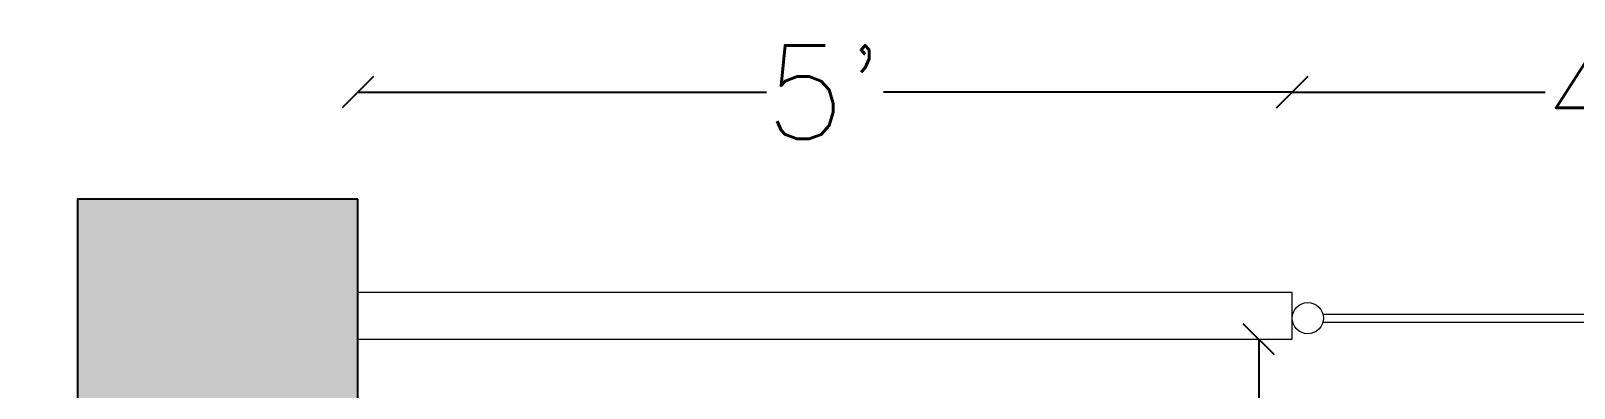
# Model space of a CAD drawing. Header units: inches. Extents: x 111501 to 134888, y 46021 to 52102.
# Drawn here: x 115014.5 to 115113.6, y 48811.9 to 48834.8 of the extents above; entities that cross this region are included whole.
import ezdxf

# ---------------------------------------------------------------- set-up
doc = ezdxf.new("R2010")
doc.units = ezdxf.units.IN
doc.header["$MEASUREMENT"] = 0
for name, color, linetype, lineweight in [('column', 252, 'Continuous', 9), ('dimension', 250, 'Continuous', 0), ('FURNITURE', 14, 'Continuous', 18)]:
    doc.layers.add(name, color=color, linetype=linetype, lineweight=lineweight)
doc.layers.add('RO', color=7, linetype='Continuous')
doc.styles.get("Standard").update_dxf_attribs({"font": 'txt.shx', "height": 6})
doc.dimstyles.new('Standard$0', dxfattribs={"dimtxt": 4, "dimasz": 2, "dimexe": 0.125, "dimexo": 0.125, "dimgap": 0.25, "dimtad": 0, "dimtih": 1, "dimtoh": 1, "dimdec": 1, "dimlfac": -1, "dimzin": 0, "dimdsep": 46, "dimlunit": 4, "dimtxsty": 'Standard', "dimblk": 'OBLIQUE', "dimblk1": 'DOTSMALL', "dimblk2": 'DOTSMALL', "dimcen": 0, "dimse1": 1, "dimse2": 1, "dimadec": 0, "dimazin": 0, "dimtfac": 1, "dimtdec": 1, "dimtofl": 0, "dimtmove": 0, "dimatfit": 3, "dimfxl": 1, "dimtolj": 1, "dimtzin": 0, "dimarcsym": 0})

# ---------------------------------------------------------------- blocks, each defined once
blk = doc.blocks.new('_Oblique')
at = {"color": 0, "linetype": 'ByBlock', "lineweight": -2}
blk.add_line((-0.5, -0.5), (0.5, 0.5), dxfattribs=at)
blk = doc.blocks.new('*D1068')
at = {"layer": 'Defpoints', "color": 0, "transparency": 16777216}
for p in [(115095.528, 48830.852), (115035.528, 48817.989), (115095.528, 48817.989)]:
    blk.add_point(p, dxfattribs=at)
at = {"layer": 'dimension', "color": 0, "lineweight": -2, "transparency": 16777216}
for p, q in [((115035.528, 48830.852), (115061.778, 48830.852)), ((115095.528, 48830.852), (115069.278, 48830.852))]:
    blk.add_line(p, q, dxfattribs=at)
at = {"layer": 'dimension', "color": 0, "lineweight": -2, "transparency": 16777216, "xscale": 2, "yscale": 2, "zscale": 2, "rotation": 180}
blk.add_blockref('_Oblique', (115035.528, 48830.852), dxfattribs=at)
at = {"layer": 'dimension', "color": 0, "lineweight": -2, "transparency": 16777216, "xscale": 2, "yscale": 2, "zscale": 2}
blk.add_blockref('_Oblique', (115095.528, 48830.852), dxfattribs=at)
at = {"layer": 'dimension', "color": 0, "lineweight": 5, "transparency": 16777216, "insert": (115065.528, 48830.852), "char_height": 6, "attachment_point": 5}
blk.add_mtext("\\A1;5'", dxfattribs=at)
blk = doc.blocks.new('_DOTSMALL')
at = {"color": 0, "linetype": 'ByBlock', "lineweight": -2, "const_width": 0.5}
blk.add_lwpolyline([(-0.0625, 0, 1), (0.0625, 0, 1)], format="xyb", close=True, dxfattribs=at)
blk = doc.blocks.new('*D1069')
at = {"layer": 'Defpoints', "color": 0, "transparency": 16777216}
for p in [(115151.528, 48830.852), (115095.528, 48817.989), (115151.528, 48816.348)]:
    blk.add_point(p, dxfattribs=at)
at = {"layer": 'dimension', "color": 0, "lineweight": -2, "transparency": 16777216}
for p, q in [((115095.528, 48830.852), (115111.778, 48830.852)), ((115151.528, 48830.852), (115135.278, 48830.852))]:
    blk.add_line(p, q, dxfattribs=at)
at = {"layer": 'dimension', "color": 0, "lineweight": -2, "transparency": 16777216, "xscale": 2, "yscale": 2, "zscale": 2, "rotation": 180}
blk.add_blockref('_Oblique', (115095.528, 48830.852), dxfattribs=at)
at = {"layer": 'dimension', "color": 0, "lineweight": -2, "transparency": 16777216, "xscale": 2, "yscale": 2, "zscale": 2}
blk.add_blockref('_Oblique', (115151.528, 48830.852), dxfattribs=at)
at = {"layer": 'dimension', "color": 0, "lineweight": 5, "transparency": 16777216, "insert": (115123.528, 48830.852), "char_height": 6, "attachment_point": 5}
blk.add_mtext('\\A1;4\'-8"', dxfattribs=at)
blk = doc.blocks.new('*D1105')
at = {"layer": 'Defpoints', "color": 0, "transparency": 16777216}
for p in [(115089.88, 48814.989), (115093.386, 48814.989), (115091.421, 48778.989)]:
    blk.add_point(p, dxfattribs=at)
at = {"layer": 'dimension', "color": 0, "lineweight": -2, "transparency": 16777216}
for p, q in [((115093.386, 48814.989), (115093.386, 48800.239)), ((115093.386, 48778.989), (115093.386, 48793.739))]:
    blk.add_line(p, q, dxfattribs=at)
at = {"layer": 'dimension', "color": 0, "lineweight": -2, "transparency": 16777216, "xscale": 2, "yscale": 2, "zscale": 2}
for p, rotation in [((115093.386, 48814.989), 90), ((115093.386, 48778.989), 270)]:
    blk.add_blockref('_Oblique', p, dxfattribs=dict(at, rotation=rotation))
at = {"layer": 'dimension', "color": 0, "lineweight": 5, "transparency": 16777216, "insert": (115093.386, 48796.989), "char_height": 6, "attachment_point": 5}
blk.add_mtext("\\A1;3'", dxfattribs=at)

msp = doc.modelspace()

# ---------------------------------------------------------------- hatches: boundary and pattern name
at = {"layer": 'column'}
h = msp.add_hatch(color=256, dxfattribs=at)
h.paths.add_polyline_path([(115035.528, 48823.989), (115017.528, 48823.989), (115017.528, 48805.989), (115035.528, 48805.989)])
h.paths.add_polyline_path([(115014.528, 48712.702), (115035.528, 48712.702), (115035.528, 48720.702), (115014.528, 48720.702)])
h.paths.add_polyline_path([(115035.528, 48640.702), (115017.528, 48640.702), (115017.528, 48622.702), (115035.528, 48622.702)])

# ---------------------------------------------------------------- linework, layer by layer
at = {"layer": 'FURNITURE', "lineweight": 0}
for p, q in [((115097.496, 48816.598), (115124.6, 48816.598)), ((115097.496, 48816.098), (115124.6, 48816.098))]:
    msp.add_line(p, q, dxfattribs=at)
msp.add_lwpolyline([(115095.528, 48816.348), (115095.528, 48817.989), (115035.528, 48817.989), (115035.528, 48814.989), (115095.528, 48814.989), (115095.528, 48816.348)], dxfattribs=at)
msp.add_circle((115096.528, 48816.348), 1, dxfattribs=at)
at = {"layer": 'RO', "color": 7, "linetype": 'Continuous'}
msp.add_lwpolyline([(115035.528, 48823.989), (115017.528, 48823.989), (115017.528, 48805.989), (115035.528, 48805.989)], close=True, dxfattribs=at)

# ---------------------------------------------------------------- dimensions: what is measured, and where the dimension line sits
at = {"layer": 'dimension', "lineweight": 5}
for base, p1, p2, picture, middle in [((115095.528, 48830.852), (115035.528, 48817.989), (115095.528, 48817.989), '*D1068', (115065.528, 48830.852)), ((115151.528, 48830.852), (115095.528, 48817.989), (115151.528, 48816.348), '*D1069', (115123.528, 48830.852))]:
    dim = msp.add_linear_dim(base=base, p1=p1, p2=p2, dimstyle='Standard$0', dxfattribs=at)
    dim.commit()
    dim.dimension.update_dxf_attribs({"geometry": picture, "text_midpoint": middle})
dim = msp.add_linear_dim(base=(115093.386, 48814.989), p1=(115091.421, 48778.989), p2=(115089.88, 48814.989), angle=90, dimstyle='Standard$0', dxfattribs=at)
dim.commit()
dim.dimension.update_dxf_attribs({"geometry": '*D1105', "text_midpoint": (115093.386, 48796.989), "dimtype": 160})

doc.saveas('drawing.dxf')
